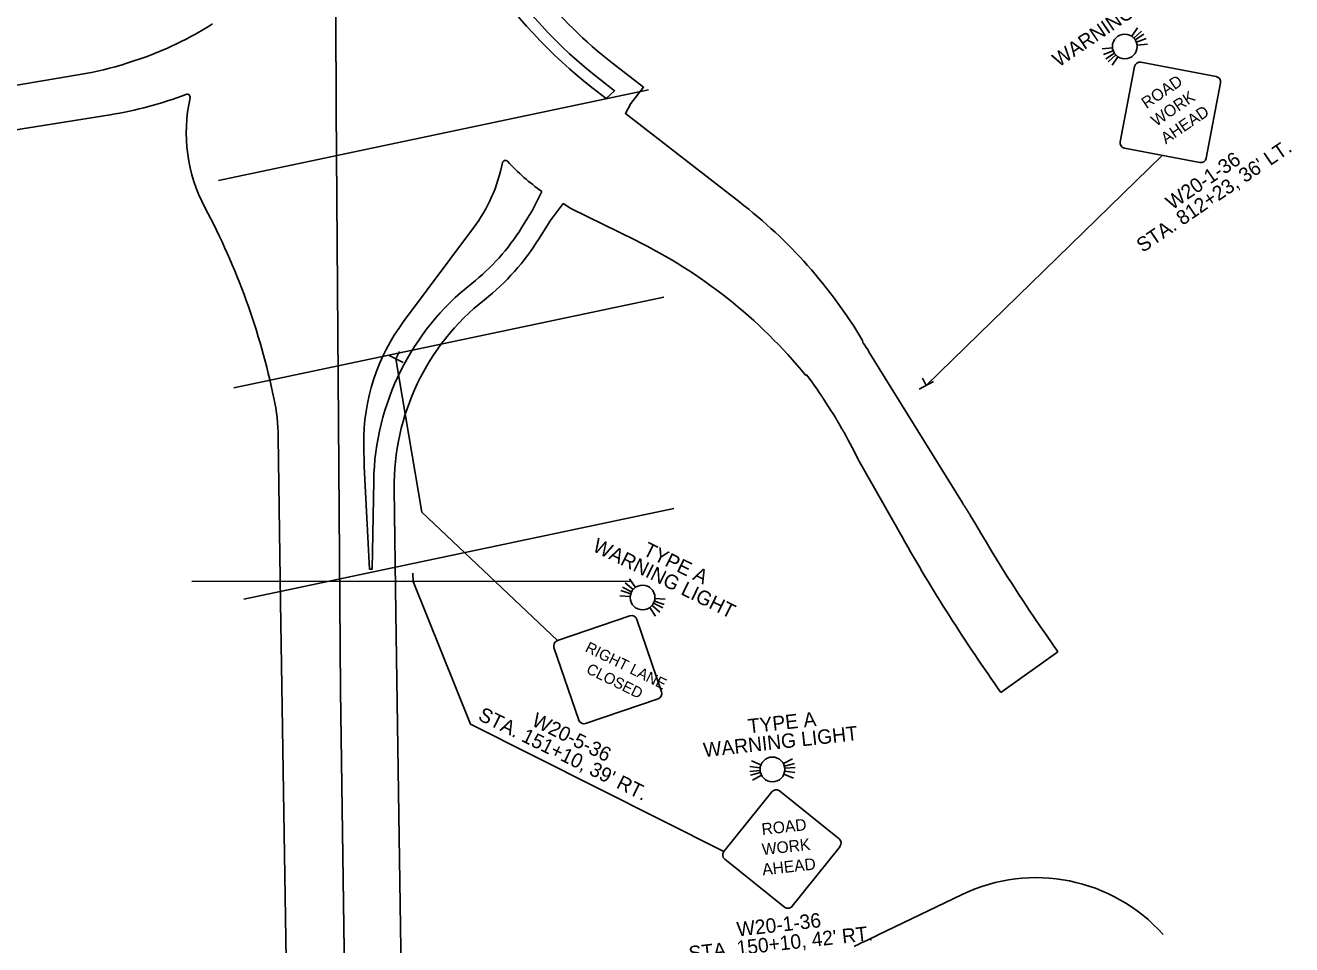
# Model space of a CAD drawing. Extents: x 134216 to 153379, y 327088 to 339865.
# Drawn here: x 152559 to 153174, y 329758 to 330204 of the extents above; entities that cross this region are included whole.
import ezdxf

# ---------------------------------------------------------------- set-up
doc = ezdxf.new("R2010")
doc.units = 0
for name, color, linetype in [('MT_P_Work_Area', 7, 'Continuous'), ('SC_Scratch1', 7, 'Continuous'), ('SC_Shading1', 7, 'Continuous'), ('SN_P_Signs', 7, 'Continuous'), ('SN_P_Text', 7, 'Continuous')]:
    doc.layers.add(name, color=color, linetype=linetype)

msp = doc.modelspace()

# ---------------------------------------------------------------- linework, layer by layer
at = {"layer": 'MT_P_Work_Area'}
for p, q in [((152965.28, 329758.51), (152964.41, 329758.1)), ((152968.77, 329760.16), (152967.9, 329759.75))]:
    msp.add_line(p, q, dxfattribs=at)
for points in [[(153014.33, 329782.07), (152973.13, 329762.25), (152972.36, 329761.88)], [(152963.53, 329757.69), (152962.66, 329757.28), (152961.78, 329756.87)]]:
    msp.add_lwpolyline(points, dxfattribs=at)
msp.add_arc((153050.18, 329707.54), 82.7, 41.76715, 115.68956, dxfattribs=at)
for points, degree in [([(152964.41, 329758.1), (152964.11, 329757.96), (152963.82, 329757.83), (152963.53, 329757.69)], 2), ([(152967.9, 329759.75), (152967.61, 329759.61), (152967.03, 329759.34), (152966.15, 329758.92), (152965.57, 329758.65), (152965.28, 329758.51)], 3), ([(152969.64, 329760.58), (152969.35, 329760.44), (152969.06, 329760.3), (152968.77, 329760.16)], 2), ([(152971.39, 329761.41), (152971.07, 329761.26), (152970.52, 329761), (152969.94, 329760.72), (152969.64, 329760.58)], 3), ([(152971.54, 329761.48), (152971.48, 329761.46), (152971.43, 329761.44), (152971.39, 329761.41)], 2), ([(152972.36, 329761.88), (152972.09, 329761.75), (152971.81, 329761.61), (152971.54, 329761.48)], 2)]:
    msp.add_open_spline(points, degree=degree, dxfattribs=at)
at = {"layer": 'SC_Scratch1'}
for p, q in [((152653.04, 330128.96), (152861.92, 330172.97)), ((152660.46, 330028.25), (152869.34, 330072.26)), ((152665.25, 329925.53), (152874.13, 329969.54)), ((152640.07, 329934.03), (152853.53, 329934.3))]:
    msp.add_line(p, q, dxfattribs=at)
at = {"layer": 'SC_Shading1'}
for p, q in [((152776.94, 330105.96), (152742.91, 330060.35)), ((152965.92, 330051.21), (152966.04, 330050.17)), ((152967.87, 330047.56), (152968.42, 330046.77)), ((153060.81, 329899.95), (153033.1, 329880.24))]:
    msp.add_line(p, q, dxfattribs=at)
for points in [[(152752.36, 329029.04), (152756.24, 328905.13), (152727.83, 328904.24), (152720.84, 329117.96), (152719.64, 329204.6), (152721.5, 329295.02), (152716.39, 329583.37), (152712.24, 329881.09), (152710.19, 330163.67), (152709.84, 330255.34), (152704.43, 330505.99), (152739.18, 330504.49), (152736.92, 330478.74)], [(152709.83, 330255.19), (152710.18, 330163.52), (152712.23, 329880.95), (152716.38, 329583.23)], [(152608.5, 330185.84), (152618.31, 330189.2), (152628.13, 330193.23), (152634.48, 330196.21), (152637.53, 330197.76), (152639.53, 330198.81), (152641.74, 330200.01), (152646.24, 330202.59), (152648.11, 330203.71), (152650.13, 330204.97)], [(152844.46, 330185.85), (152859.43, 330174.25), (152853.3, 330166.35), (152850.66, 330161.44), (152906.19, 330118.41)], [(152391.54, 330132.83), (152426.2, 330144.2), (152428.84, 330145.1), (152436.17, 330147.53), (152452.78, 330152.67), (152467.39, 330156.8), (152474.96, 330158.8), (152487.52, 330161.9), (152497.35, 330164.14), (152510.82, 330166.94), (152528.26, 330170.15), (152528.18, 330170.64), (152585.54, 330180.36)], [(152834.97, 330173.6), (152841.31, 330168.69), (152845.4, 330172.48), (152838.34, 330177.95)], [(152600.36, 330160.84), (152531.95, 330149.96), (152531.87, 330150.46)], [(152800.22, 330105.94), (152805.56, 330114.54), (152810.05, 330123.58)], [(152855.27, 330100.03), (152824.07, 330115.28), (152820.45, 330117.65), (152814.05, 330109.26), (152808.71, 330100.66)], [(152966.23, 330049.91), (152966.41, 330049.65), (152966.96, 330048.87), (152967.15, 330048.61), (152967.69, 330047.82)], [(152968.6, 330046.5), (152968.91, 330045.59), (153014.37, 329972.38), (153014.56, 329972.06), (153014.76, 329971.74), (153014.96, 329971.42), (153015.16, 329971.1), (153015.36, 329970.78), (153015.56, 329970.46), (153015.76, 329970.14)], [(152945.96, 330024.26), (152944.78, 330025.99), (152943.59, 330027.71), (152942.39, 330029.42), (152941.17, 330031.12), (152939.93, 330032.81), (152938.68, 330034.49), (152938.29, 330034.17)], [(152952.7, 330013.7), (152951.62, 330015.48), (152950.52, 330017.25), (152949.4, 330019.02), (152948.27, 330020.77), (152947.12, 330022.52)], [(152955.87, 330008.3), (152954.83, 330010.11), (152953.77, 330011.91)], [(152688.86, 329571.49), (152688.79, 329572.63), (152688.53, 329576.69), (152683.1, 329924.07), (152681.99, 330004.25)], [(152985.05, 329955.76), (152964.4, 329992.21), (152960.82, 329999.14), (152959.86, 330000.99), (152958.89, 330002.83), (152957.9, 330004.66), (152956.89, 330006.48)], [(152723.56, 330000.68), (152723.71, 329990.04), (152726.4, 329940.08), (152726.4, 329940.06), (152727.57, 329940.08), (152728.37, 329983)], [(152738.36, 329979.06), (152739.07, 329918.87), (152744.47, 329559.75)], [(153015.96, 329969.82), (153016.16, 329969.5), (153016.36, 329969.18), (153016.56, 329968.86), (153016.77, 329968.54), (153016.97, 329968.22), (153017.17, 329967.9), (153017.37, 329967.58), (153017.57, 329967.26), (153017.77, 329966.94), (153017.97, 329966.62), (153018.18, 329966.3), (153018.38, 329965.99)]]:
    msp.add_lwpolyline(points, dxfattribs=at)
for centre, radius, start, end in [((152979.23, 330359.75), 230, 193.94434, 232.22608), ((152979.23, 330359.75), 235.5, 193.94434, 232.22608), ((152979.23, 330359.75), 220, 218.90237, 232.22608), ((152555.88, 330355.36), 177.5, 279.61743, 287.24282), ((152571.7, 330341.08), 182.5, 279.03483, 291.02152), ((152637.7, 330169.32), 1.5, 347.45905, 111.02152), ((152714.82, 330152.17), 77.5, 167.45905, 208.03145), ((152792.37, 330137.16), 1.5, 42.45201, 168.94483), ((152869.1, 330207.36), 102.5, 222.45201, 234.82424), ((152714.83, 330152.31), 77.5, 323.26696, 348.94483), ((152339.67, 329952.44), 347.5, 11.73045, 28.03145), ((152756.42, 329925.15), 244.5, 31.03644, 52.22608), ((152711.03, 330161.34), 105, 308.22833, 328.15336), ((152711.03, 330161.34), 115, 308.22833, 328.15336), ((152746.54, 329877.69), 247.5, 39.21599, 63.93865), ((152853.35, 329980.67), 125, 128.22833, 178.93032), ((152853.35, 329980.67), 115, 128.22833, 180.79902), ((152821.05, 330002.04), 97.5, 143.26696, 180.79902), ((152582.5, 330002.86), 99.5, 0.79902, 11.73045), ((153747.87, 330388.11), 842.83, 210.05598, 215.39373), ((153747.87, 330388.11), 876.83, 209.5434, 215.39504)]:
    msp.add_arc(centre, radius, start, end, dxfattribs=at)
for points in [[(152966.04, 330050.17), (152966.11, 330050.09), (152966.17, 330050), (152966.23, 330049.91)], [(152967.69, 330047.82), (152967.75, 330047.73), (152967.81, 330047.64), (152967.87, 330047.56)], [(152968.42, 330046.77), (152968.48, 330046.68), (152968.54, 330046.59), (152968.6, 330046.5)], [(152947.12, 330022.52), (152946.74, 330023.1), (152946.35, 330023.68), (152945.96, 330024.26)], [(152953.77, 330011.91), (152953.42, 330012.5), (152953.06, 330013.1), (152952.7, 330013.7)], [(152956.89, 330006.48), (152956.55, 330007.09), (152956.21, 330007.69), (152955.87, 330008.3)], [(153015.76, 329970.14), (153015.83, 329970.03), (153015.9, 329969.92), (153015.96, 329969.82)]]:
    msp.add_open_spline(points, degree=2, dxfattribs=at)
at = {"layer": 'SN_P_Signs'}
for p, q in [((153099.45, 330203.13), (153096.65, 330198.99)), ((153101.36, 330201.49), (153097.7, 330198.09)), ((153102.52, 330200.01), (153098.33, 330197.28)), ((153103.62, 330197.8), (153098.93, 330196.08)), ((153104.25, 330195.08), (153099.27, 330194.59)), ((153087.29, 330193.4), (153082.31, 330192.91)), ((153087.63, 330191.91), (153082.94, 330190.18)), ((153088.23, 330190.7), (153084.05, 330187.97)), ((153088.86, 330189.9), (153085.2, 330186.5)), ((153089.91, 330189), (153087.11, 330184.86)), ((152739.19, 330042.31), (152740.95, 330045.9)), ((152742.77, 330040.55), (152735.6, 330044.08)), ((153000.39, 330031.25), (152993.32, 330027.51)), ((152996.86, 330029.38), (152994.98, 330032.91)), ((152747.5, 329934.16), (152747.47, 329938.16)), ((152855.53, 329931.25), (152852.64, 329935.34)), ((152751.5, 329934.19), (152743.5, 329934.14)), ((152853.25, 329928.15), (152848.49, 329929.66)), ((152853.65, 329929.1), (152849.21, 329931.4)), ((152854.4, 329930.22), (152850.58, 329933.45)), ((152852.99, 329926.8), (152848.01, 329927.2)), ((152868.78, 329921.26), (152864.34, 329923.56)), ((152869.5, 329922.99), (152864.74, 329924.51)), ((152869.98, 329925.46), (152865, 329925.85)), ((152865.35, 329917.32), (152862.47, 329921.4)), ((152867.41, 329919.2), (152863.59, 329922.44)), ((152916.12, 329843.61), (152911.17, 329844.27)), ((152916.52, 329845.08), (152911.89, 329846.97)), ((152931.82, 329848), (152927.41, 329845.64)), ((152932.74, 329845.66), (152927.91, 329844.36)), ((152933.07, 329843.81), (152928.09, 329843.36)), ((152916.09, 329842.26), (152911.11, 329841.8)), ((152916.27, 329841.25), (152911.44, 329839.95)), ((152916.78, 329839.97), (152912.37, 329837.61)), ((152932.3, 329838.64), (152927.67, 329840.53)), ((152933.02, 329841.34), (152928.06, 329842.01))]:
    msp.add_line(p, q, dxfattribs=at)
for points in [[(153091.07, 330147.69), (153098.04, 330184.22)], [(153101.14, 330186.33), (153137.67, 330179.36)], [(153139.78, 330176.26), (153132.82, 330139.73)], [(153129.71, 330137.61), (153093.18, 330144.58)], [(152817.63, 329905.38), (152852.83, 329917.37)], [(152856.2, 329915.71), (152868.19, 329880.51)], [(152827.96, 329866.81), (152815.97, 329902.01)], [(152866.53, 329877.14), (152831.33, 329865.15)], [(152898.5, 329802.9), (152921.73, 329831.94)], [(152925.46, 329832.36), (152954.5, 329809.13)], [(152954.92, 329805.39), (152931.69, 329776.35)], [(152927.95, 329775.94), (152898.91, 329799.17)]]:
    msp.add_lwpolyline(points, dxfattribs=at)
for centre in [(153093.28, 330193.99), (152859, 329926.33), (152922.09, 329842.81)]:
    msp.add_circle(centre, 6.02, dxfattribs=at)
for centre, start, end in [((153100.65, 330183.72), 79.20326, 169.20326), ((153137.18, 330176.75), 349.20326, 79.20326), ((153093.68, 330147.19), 169.20326, 259.20326), ((153130.21, 330140.22), 259.20326, 349.20326), ((152853.69, 329914.86), 18.80334, 108.80334), ((152818.49, 329902.87), 108.80334, 198.80334), ((152865.68, 329879.65), 288.80334, 18.80334), ((152830.47, 329867.67), 198.80334, 288.80334), ((152923.8, 329830.28), 51.34212, 141.34212), ((152952.84, 329807.05), 321.34212, 51.34212), ((152900.57, 329801.24), 141.34212, 231.34212), ((152929.61, 329778.01), 231.34212, 321.34212)]:
    msp.add_arc(centre, 2.66, start, end, dxfattribs=at)
at = {"layer": 'SN_P_Text'}
msp.add_line((152996.86, 330029.38), (153111.45, 330141.1), dxfattribs=at)
for points in [[(152739.19, 330042.31), (152751.81, 329967.8), (152817.63, 329905.38)], [(152747.5, 329934.16), (152775.46, 329864.83), (152898.5, 329802.9)]]:
    msp.add_lwpolyline(points, dxfattribs=at)

# ---------------------------------------------------------------- texts
at = {"layer": 'SN_P_Signs'}
for s, height, rotation, p in [('ROAD', 5.664, 34.20326, (153103.81, 330163.5)), ('WORK', 5.664, 34.20326, (153108.52, 330154.92)), ('AHEAD', 5.664, 34.20326, (153113.23, 330146.35)), ('RIGHT LANE', 5.313, 333.80334, (152830.72, 329900.3)), ('CLOSED', 5.313, 333.80334, (152831.23, 329889.86)), ('ROAD', 5.664, 6.34212, (152917.15, 329810.93)), ('WORK', 5.664, 6.34212, (152917.31, 329801.14)), ('AHEAD', 5.664, 6.34212, (152917.46, 329791.36))]:
    msp.add_text(s, height=height, rotation=rotation, dxfattribs=at).set_placement(p)
at = {"layer": 'SN_P_Text'}
for s, rotation, p in [('WARNING LIGHT', 34.20326, (153061.17, 330183.73)), ("STA. 812+23, 36' LT.", 34.27776, (153101.99, 330093.65)), ('W20-1-36', 34.27776, (153116.27, 330114.35)), ('WARNING LIGHT', 333.80334, (152834.2, 329949.19)), ('TYPE A', 333.80334, (152858.67, 329947.24)), ("STA. 151+10, 39' RT.", 333.80334, (152778.6, 329867.13)), ('W20-5-36', 333.80334, (152804.62, 329864.42)), ('TYPE A', 6.34212, (152910.58, 329860.27)), ('WARNING LIGHT', 6.34212, (152888.91, 329848.74)), ('W20-1-36', 6.41662, (152905.19, 329761.65)), ("STA. 150+10, 42' RT.", 6.41662, (152881.82, 329749.91))]:
    msp.add_text(s, height=7, rotation=rotation, dxfattribs=at).set_placement(p)

doc.saveas('drawing.dxf')
